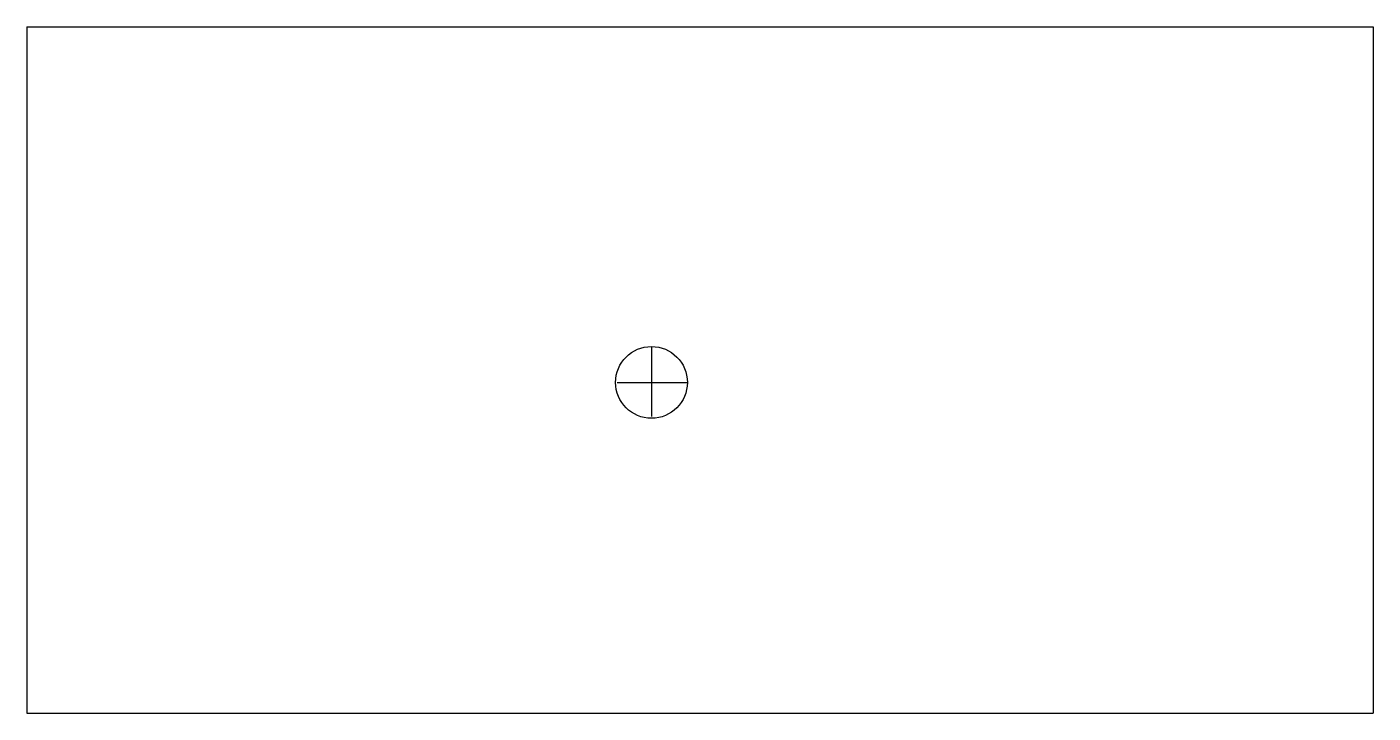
# Model space of a CAD drawing. Extents: x -117 to 119, y -56 to 65.
import ezdxf

# ---------------------------------------------------------------- set-up
doc = ezdxf.new("R2010")
doc.units = 0
doc.header["$MEASUREMENT"] = 0
doc.layers.add('MODELSKETCH_VISIBLE', color=7, linetype='CONTINUOUS')

msp = doc.modelspace()

# ---------------------------------------------------------------- linework, layer by layer
at = {"layer": 'MODELSKETCH_VISIBLE'}
for p, q in [((-116.97, 64.57), (119.13, 64.57)), ((-116.97, 64.57), (-116.97, -55.8)), ((119.13, 64.57), (119.13, -55.8)), ((-7.43, 8.46), (-7.43, -3.79)), ((-13.43, 2.21), (-1.13, 2.21)), ((-116.97, -55.8), (119.13, -55.8))]:
    msp.add_line(p, q, dxfattribs=at)
msp.add_circle((-7.43, 2.21), 6.3, dxfattribs=at)

doc.saveas('drawing.dxf')
